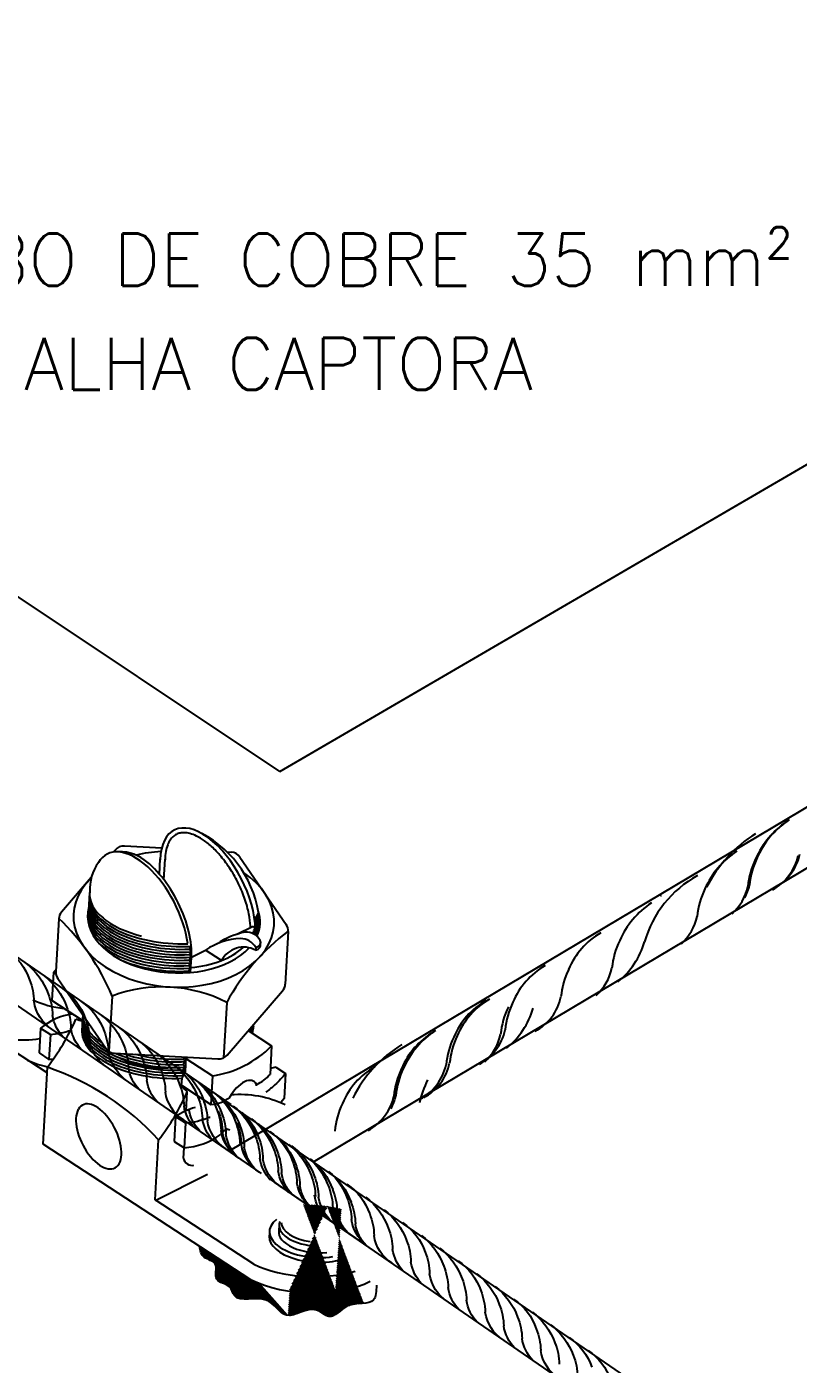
# Paper-space layout 'Layout4' of a CAD drawing. Header units: millimetres. Extents: x 16 to 267, y 19 to 196.
# Drawn here: x 98.89 to 103.89, y 164.33 to 172.99 of the extents above; entities that cross this region are included whole.
import ezdxf
from ezdxf.enums import TextEntityAlignment as Align

# ---------------------------------------------------------------- set-up
doc = ezdxf.new("R2010")
doc.units = ezdxf.units.MM
doc.layers.get('0').update_dxf_attribs({"lineweight": 25})
for name, color, linetype in [('C01', 1, 'Continuous'), ('C02', 42, 'Continuous'), ('C025', 42, 'Continuous'), ('C03', 7, 'Continuous')]:
    doc.layers.add(name, color=color, linetype=linetype)
doc.styles.add('80CL', font='romans.shx', dxfattribs={"height": 2})
pattern_1 = [(47.7096218, (952.151353, 518.6631554), (-0.00560435386, 0.005097849504), [])]

psp = doc.layouts.new('Layout4')

# ---------------------------------------------------------------- hatches: boundary and pattern name
at = {"layer": 'C01'}
h = psp.add_hatch(dxfattribs=at)
h.set_pattern_fill('ANSI31', color=256, scale=0.060609, angle=174.85002, style=0)
h.set_pattern_definition(pattern_1)
edge = h.paths.add_edge_path()
edge.add_line((100.8924, 164.8049), (100.9101, 164.6616))
edge.add_spline(control_points=[(100.9101, 164.6616), (100.8891, 164.645), (100.8457, 164.6148), (100.7445, 164.7253), (100.6402, 164.6392), (100.5861, 164.6412)], knot_values=[2.756984, 2.756984, 2.756984, 2.756984, 3.368252, 4.120728, 5.634216, 5.634216, 5.634216, 5.634216], degree=3, periodic=0)
edge.add_line((100.5861, 164.6412), (100.597, 164.8132))
edge.add_ellipse((100.7311, 165.0792), major_axis=(-0.5483, 0.0304), ratio=0.509483, start_angle=251.29049, end_angle=282.53435, ccw=False)
h = psp.add_hatch(dxfattribs=at)
h.set_pattern_fill('ANSI31', color=256, scale=0.060609, angle=174.85002, style=0)
h.set_pattern_definition(pattern_1)
edge = h.paths.add_edge_path()
edge.add_line((101.033, 164.833), (101.0752, 164.7207))
edge.add_spline(control_points=[(101.0752, 164.7207), (101.0421, 164.7177), (100.9768, 164.7179), (100.9285, 164.6762), (100.9101, 164.6616)], knot_values=[1.43073, 1.43073, 1.43073, 1.43073, 2.219528, 2.756984, 2.756984, 2.756984, 2.756984], degree=3, periodic=0)
edge.add_line((100.9101, 164.6616), (100.8924, 164.8049))
edge.add_ellipse((100.7311, 165.0792), major_axis=(-0.5483, 0.0304), ratio=0.509483, start_angle=234.99117, end_angle=251.29049, ccw=False)

# ---------------------------------------------------------------- linework, layer by layer
psp.add_line((100.3552, 166.1453), (100.3552, 166.1453))
psp.add_line((100.3552, 166.1453), (100.3552, 166.1453))
for p, q in [((100.0994, 164.9889), (100.0117, 165.0872)), ((100.0798, 164.9995), (100.0139, 165.0734)), ((100.0628, 165.0072), (100.0178, 165.0577)), ((100.3249, 164.7473), (100.0292, 165.0791)), ((100.3346, 164.7478), (100.0535, 165.0632)), ((100.3443, 164.7483), (100.0778, 165.0473)), ((100.0416, 165.0196), (100.0284, 165.0344)), ((100.3539, 164.7489), (100.1021, 165.0314)), ((100.315, 164.7469), (100.1141, 164.9725)), ((100.3049, 164.7469), (100.1182, 164.9564)), ((100.3636, 164.7494), (100.1264, 165.0155)), ((100.3735, 164.7497), (100.1507, 164.9996)), ((100.3834, 164.75), (100.175, 164.9837)), ((100.3938, 164.7497), (100.1994, 164.9678)), ((100.1614, 164.851), (100.1169, 164.901)), ((100.1774, 164.8445), (100.117, 164.9123)), ((100.1966, 164.8343), (100.1176, 164.923)), ((100.2835, 164.7482), (100.1182, 164.9336)), ((100.1449, 164.8582), (100.1183, 164.888)), ((100.2945, 164.7472), (100.1186, 164.9446)), ((100.4043, 164.7493), (100.2237, 164.9519)), ((100.4158, 164.7478), (100.248, 164.9361)), ((100.4279, 164.7455), (100.2723, 164.9202)), ((100.4417, 164.7415), (100.2966, 164.9043)), ((100.4598, 164.7325), (100.3209, 164.8884)), ((100.4964, 164.7028), (100.3448, 164.873)), ((100.2711, 164.7507), (100.2172, 164.8112)), ((100.2558, 164.7565), (100.2287, 164.7869)), ((100.551, 164.653), (100.3623, 164.8647)), ((100.5687, 164.6446), (100.379, 164.8573)), ((100.5816, 164.6415), (100.395, 164.8508))]:
    psp.add_line(p, q, dxfattribs=at)
for centre, radius, start, end in [((104.1357, 167.3677), 0.573, 123.58923, 155.99613), ((104.1463, 167.3773), 0.573, 123.58923, 155.99613), ((104.0748, 167.0222), 0.8741, 121.9412, 153.19501), ((103.8074, 167.1736), 0.573, 123.58923, 155.99613), ((104.0838, 167.3728), 0.5238, 154.20387, 174.63869), ((104.0945, 167.3824), 0.5238, 154.20387, 174.63869), ((103.5566, 167.6971), 0.3398, 298.86346, 347.36062), ((103.5672, 167.7067), 0.3398, 298.86346, 347.36062), ((103.5822, 166.8638), 0.7178, 118.92702, 163.94529), ((103.7556, 167.1788), 0.5238, 154.20387, 174.63869), ((103.2307, 167.4961), 0.3398, 312.36799, 347.36062), ((103.2414, 167.5057), 0.3398, 332.33968, 347.36062), ((103.2549, 166.8389), 0.5724, 123.58923, 155.99613), ((103.2479, 166.9329), 0.4947, 120.00951, 120.31525), ((102.9025, 167.3021), 0.3398, 312.36799, 347.36062), ((102.8574, 166.694), 0.4942, 120.00951, 157.27903), ((103.2031, 166.844), 0.5233, 154.20387, 174.63869), ((102.3854, 167.2133), 0.529, 309.35822, 343.41864), ((102.4963, 166.4809), 0.4942, 120.00951, 157.27903), ((102.8728, 166.6571), 0.5233, 154.20387, 174.63869), ((102.3509, 166.9672), 0.3395, 312.36799, 347.36062), ((99.1924, 167.2388), 0.6099, 244.67624, 264.38562), ((102.1365, 166.2641), 0.4942, 120.00951, 157.27903), ((102.0205, 166.7803), 0.3395, 298.86346, 347.36062), ((102.1139, 166.2541), 0.4947, 120.00951, 157.27903), ((102.4822, 166.4141), 0.5233, 154.20387, 174.63869), ((102.5116, 166.4441), 0.5233, 154.20387, 174.63869), ((101.6644, 166.7834), 0.529, 309.35822, 343.41864), ((98.87, 167.0372), 0.6099, 244.67624, 280.14736), ((101.7753, 166.051), 0.4942, 120.00951, 157.27903), ((101.8552, 166.0111), 0.573, 123.58923, 155.99613), ((102.1292, 166.2172), 0.5238, 154.20387, 174.63869), ((102.1518, 166.2272), 0.5233, 154.20387, 174.63869), ((101.6594, 166.5672), 0.3395, 298.86346, 347.36062), ((101.6299, 166.5373), 0.3395, 312.36799, 347.36062), ((101.7837, 165.6559), 0.8741, 121.9412, 153.19501), ((99.1581, 166.8483), 0.6099, 244.67624, 257.62738), ((99.7769, 166.9005), 0.6546, 244.95842, 278.95771), ((101.2761, 166.3405), 0.3398, 298.86346, 347.36062), ((101.2996, 166.3504), 0.3395, 298.86346, 347.36062), ((99.4237, 166.0064), 0.5242, 22.30914, 23.0576), ((101.3929, 165.8242), 0.4947, 120.00951, 157.27903), ((101.7906, 166.0141), 0.5233, 154.20387, 174.63869), ((101.8034, 166.0162), 0.5238, 154.20387, 174.63869), ((102.162, 165.8426), 0.7483, 154.20387, 166.37375), ((100.273, 165.3946), 0.6786, 64.37206, 95.04786), ((101.4083, 165.7873), 0.5238, 154.20387, 174.63869), ((100.9384, 166.1373), 0.3395, 298.86346, 347.36062), ((100.9503, 166.1395), 0.3398, 332.33968, 347.36062), ((99.9887, 165.1998), 0.6786, 71.27522, 73.28198)]:
    psp.add_arc(centre, radius, start, end, dxfattribs=at)
for centre, start_param, end_param in [((99.8517, 167.3339), -0.080951, 1.750011), ((99.8526, 167.3517), 0, 1.198297), ((99.8467, 167.2449), -0.069442, 1.801604), ((99.8477, 167.2627), -0.069442, 1.776687), ((99.8487, 167.2805), -0.069442, 1.799511), ((99.8497, 167.2983), -0.069442, 1.775822), ((99.8507, 167.3161), -0.069442, 1.790806), ((99.8438, 167.1915), -0.069442, 1.776196), ((99.8448, 167.2093), -0.069442, 1.802199), ((99.8457, 167.2271), -0.069442, 1.777021), ((99.8517, 167.3339), 2.793246, 2.954838), ((99.8507, 167.3161), 2.810761, 2.978933), ((99.8497, 167.2983), 2.821407, 3.005872), ((99.8487, 167.2805), 2.82911, 3.033291), ((99.8477, 167.2627), 2.844033, 3.061758), ((99.8492, 167.2319), 2.829496, 3.01018), ((99.8502, 167.2496), 2.82911, 3.006963), ((99.8448, 167.2093), 2.874607, 3.064029), ((99.8428, 167.1737), 0.509617, 1.801693), ((99.8438, 167.1915), 2.922988, 2.981561), ((99.8418, 167.1559), 0.933017, 1.776481), ((99.8043, 166.4795), -0.069442, 1.776404), ((99.8063, 166.5151), -0.084808, 1.776285), ((99.8053, 166.4972), -0.069442, 1.795385), ((99.8073, 166.5328), -0.063361, 1.802319), ((99.8083, 166.5507), -0.031896, 0.778325), ((99.8093, 166.5684), 0.031775, 0.717535), ((99.8103, 166.5863), 2.863257, 3.017639), ((99.8093, 166.5684), 2.916017, 3.072351), ((99.8083, 166.5507), 2.9666, 3.13369), ((99.8034, 166.4616), -0.069442, 1.766799), ((99.8034, 166.4616), -0.069442, 1.766799), ((99.8083, 166.5507), 0.937211, 1.7767), ((99.8093, 166.5684), 1.057649, 1.801228), ((99.8103, 166.5863), 1.200274, 1.775937)]:
    psp.add_ellipse(centre, major_axis=(-0.5541, 0.0307), ratio=0.509483, start_param=start_param, end_param=end_param, dxfattribs=at)
at = {"layer": 'C01', "extrusion": (0, 0, -1)}
for centre, major_axis, ratio, start_param, end_param in [((98.5512, 166.694), (-0.2464, 0.2891), 1, 1.299531, 1.950007), ((98.6176, 166.5759), (-0.2854, 0.3349), 1, 1.362009, 1.927616), ((98.5375, 166.6666), (0.3061, 0.2609), 1, 0.325539, 0.682194), ((98.7363, 166.494), (-0.2854, 0.3349), 1, 1.362009, 1.927616), ((98.6576, 166.5771), (-0.2609, 0.3061), 1, 1.896336, 2.25299), ((98.9109, 166.4458), (-0.2464, 0.2891), 1, 1.299531, 1.950007), ((99.1976, 166.7152), (-0.1693, 0.1986), 1, 4.421122, 5.267557), ((98.7763, 166.4951), (0.3061, 0.2609), 1, 0.325539, 0.682194), ((99.0333, 166.3615), (-0.2464, 0.2891), 1, 1.299531, 1.950007), ((99.3177, 166.6257), (-0.1693, 0.1986), 1, 4.65682, 5.267557), ((98.8972, 166.4184), (-0.2609, 0.3061), 1, 1.896336, 2.25299), ((99.109, 166.2368), (-0.2854, 0.3349), 1, 1.362009, 1.927616), ((99.4364, 166.5438), (-0.1693, 0.1986), 1, 4.65682, 5.267557), ((99.5573, 166.4671), (0.1986, 0.1693), 1, 2.850325, 3.69676), ((99.0195, 166.3341), (-0.2609, 0.3061), 1, 1.896336, 2.25299), ((99.2276, 166.1549), (0.3349, 0.2854), 1, -0.208787, 0.35682), ((99.6889, 166.3762), (-0.2029, 0.2028), 0.90598, 4.520165, 5.329192), ((99.1489, 166.238), (-0.2609, 0.3061), 1, 1.896336, 2.25299), ((99.4022, 166.1068), (-0.2464, 0.2891), 1, 1.299531, 1.950007), ((99.2676, 166.1561), (-0.2609, 0.3061), 1, 1.896336, 2.25299), ((99.4687, 165.9887), (-0.2854, 0.3349), 1, 1.362009, 1.927616), ((99.5873, 165.9067), (-0.2854, 0.3349), 1, 1.362009, 1.927616), ((99.8091, 166.2867), (0.1986, 0.1693), 1, 3.086024, 3.69676), ((99.3885, 166.0793), (0.3061, 0.2609), 1, 0.325539, 0.682194), ((99.6741, 165.922), (0.2891, 0.2464), 1, -0.130172, 0.379211), ((99.7619, 165.8586), (-0.2464, 0.2891), 1, 1.299531, 1.950007), ((99.9277, 166.2047), (0.1986, 0.1693), 1, 3.086024, 3.69676), ((100.0486, 166.128), (-0.1693, 0.1986), 1, 4.421122, 5.267557), ((99.5086, 165.9898), (-0.2609, 0.3061), 1, 1.896336, 2.25299), ((99.7406, 165.8039), (-0.2854, 0.3349), 1, 1.440113, 1.927616), ((99.8843, 165.7743), (-0.2464, 0.2891), 1, 1.299531, 1.950007), ((100.1688, 166.0385), (-0.1693, 0.1986), 1, 4.65682, 5.267557), ((99.6273, 165.9079), (0.3061, 0.2609), 1, 0.325539, 0.682194), ((99.6604, 165.8946), (0.3061, 0.2609), 1, 0.325539, 0.682194), ((99.8592, 165.722), (0.3349, 0.2854), 1, -0.135087, 0.35682), ((100.0159, 165.6834), (-0.2464, 0.2891), 1, 1.299531, 1.950007), ((99.96, 165.6496), (-0.2854, 0.3349), 1, 1.362009, 1.927616), ((100.1996, 166.02), (0.1986, 0.1693), 1, 3.086024, 3.69676), ((100.2874, 165.9566), (-0.1693, 0.1986), 1, 4.65682, 5.267557), ((99.7482, 165.8312), (-0.2609, 0.3061), 1, 1.896336, 2.25299), ((99.7589, 165.817), (-0.2609, 0.3061), 1, 1.896336, 2.25299), ((99.7805, 165.8051), (-0.2609, 0.3061), 1, 1.896336, 2.25299), ((100.0338, 165.6739), (-0.2464, 0.2891), 1, 1.427533, 1.950007), ((100.0787, 165.5677), (0.3349, 0.2854), 1, -0.208787, 0.35682), ((100.3205, 165.9433), (-0.1693, 0.1986), 1, 4.421122, 5.267557), ((100.4083, 165.8798), (0.1986, 0.1693), 1, 2.850325, 3.69676), ((100.4191, 165.8657), (0.1986, 0.1693), 1, 3.086024, 3.69676), ((99.8706, 165.7468), (-0.2609, 0.3061), 1, 1.896336, 2.25299), ((99.8798, 165.7403), (0.3061, 0.2609), 1, 0.325539, 0.682194), ((99.8992, 165.7232), (0.3061, 0.2609), 1, 0.325539, 0.682194), ((100.1003, 165.5558), (0.3349, 0.2854), 1, -0.14195, 0.35682), ((100.2533, 165.5195), (-0.2464, 0.2891), 1, 1.299531, 1.950007), ((100.4406, 165.8538), (0.1986, 0.1693), 1, 3.086024, 3.69676), ((100.54, 165.7889), (0.1986, 0.1693), 1, 2.850325, 3.69676), ((100.5593, 165.7718), (0.1986, 0.1693), 1, 3.086024, 3.69676), ((100, 165.6508), (-0.2609, 0.3061), 1, 1.896336, 2.25299), ((100.0201, 165.6464), (0.3061, 0.2609), 1, 0.325539, 0.682194), ((100.2189, 165.4738), (0.3349, 0.2854), 1, -0.146778, 0.35682), ((100.3197, 165.4014), (-0.2854, 0.3349), 1, 1.362009, 1.927616), ((100.3935, 165.4257), (0.2891, 0.2464), 1, -0.271265, 0.379211), ((100.6601, 165.6994), (0.1986, 0.1693), 1, 3.086024, 3.69676), ((100.6802, 165.6951), (-0.1693, 0.1986), 1, 4.421122, 5.267557), ((100.1186, 165.5688), (-0.2609, 0.3061), 1, 1.896336, 2.25299), ((100.1402, 165.5569), (-0.2609, 0.3061), 1, 1.896336, 2.25299), ((100.46, 165.3076), (0.3349, 0.2854), 1, -0.208787, 0.35682), ((100.7788, 165.6175), (0.1986, 0.1693), 1, 3.086024, 3.69676), ((100.8003, 165.6056), (0.1986, 0.1693), 1, 3.086024, 3.69676), ((100.2395, 165.4921), (0.3061, 0.2609), 1, 0.325539, 0.682194), ((100.2589, 165.475), (0.3061, 0.2609), 1, 0.325539, 0.682194), ((100.4321, 165.329), (-0.2854, 0.3349), 1, 1.482843, 1.927616), ((100.5786, 165.2257), (-0.2854, 0.3349), 1, 1.362009, 1.927616), ((100.8996, 165.5408), (-0.1693, 0.1986), 1, 4.421122, 5.267557), ((100.919, 165.5237), (-0.1693, 0.1986), 1, 4.65682, 5.267557), ((100.3597, 165.4026), (-0.2609, 0.3061), 1, 1.896336, 2.25299), ((100.3798, 165.3983), (0.3061, 0.2609), 1, 0.325539, 0.682194), ((100.4721, 165.3301), (0.3061, 0.2609), 1, 0.325539, 0.682194), ((100.6067, 165.2808), (0.2891, 0.2464), 1, -0.087282, 0.379211), ((100.7532, 165.1775), (-0.2464, 0.2891), 1, 1.299531, 1.950007), ((101.0136, 165.4607), (0.1986, 0.1693), 1, 3.086024, 3.69676), ((101.0399, 165.4469), (-0.1693, 0.1986), 1, 4.421122, 5.267557), ((100.4999, 165.3088), (0.3061, 0.2609), 1, 0.325539, 0.682194), ((100.593, 165.2534), (-0.2609, 0.3061), 1, 1.896336, 2.25299), ((100.8196, 165.0594), (-0.2854, 0.3349), 1, 1.362009, 1.927616), ((101.1322, 165.3788), (-0.1693, 0.1986), 1, 4.65682, 5.267557), ((101.16, 165.3574), (0.1986, 0.1693), 1, 3.086024, 3.69676), ((100.6186, 165.2268), (0.3061, 0.2609), 1, 0.325539, 0.682194), ((100.7395, 165.1501), (-0.2609, 0.3061), 1, 1.896336, 2.25299), ((100.9383, 164.9775), (-0.2854, 0.3349), 1, 1.362009, 1.927616), ((101.2531, 165.302), (-0.0938, 0.2474), 0.985763, 4.210726, 4.921072), ((101.2787, 165.2755), (-0.1693, 0.1986), 1, 4.65682, 5.267557), ((101.1129, 164.9294), (-0.2464, 0.2891), 1, 1.299531, 1.950007), ((101.3996, 165.1988), (0.1986, 0.1693), 1, 2.850325, 3.69676), ((100.8596, 165.0606), (0.3061, 0.2609), 1, 0.325539, 0.682194), ((100.9783, 164.9787), (-0.2609, 0.3061), 1, 1.896336, 2.25299), ((101.1793, 164.8112), (-0.2854, 0.3349), 1, 1.362009, 1.927616), ((101.5197, 165.1092), (-0.1693, 0.1986), 1, 4.65682, 5.267557), ((101.0992, 164.9019), (-0.2609, 0.3061), 1, 1.896336, 2.25299), ((101.298, 164.7293), (-0.2854, 0.3349), 1, 1.362009, 1.927616), ((101.6384, 165.0273), (0.1986, 0.1693), 1, 3.086024, 3.69676), ((101.2193, 164.8124), (0.3061, 0.2609), 1, 0.325539, 0.682194), ((101.4726, 164.6812), (0.2891, 0.2464), 1, -0.271265, 0.379211), ((101.7593, 164.9506), (0.1986, 0.1693), 1, 2.850325, 3.69676), ((101.338, 164.7305), (-0.2609, 0.3061), 1, 1.896336, 2.25299), ((101.539, 164.5631), (-0.2854, 0.3349), 1, 1.362009, 1.927616), ((101.8794, 164.8611), (-0.1693, 0.1986), 1, 4.65682, 5.267557), ((101.4589, 164.6537), (0.3061, 0.2609), 1, 0.325539, 0.682194), ((101.6577, 164.4811), (0.3349, 0.2854), 1, -0.208787, 0.35682), ((101.9981, 164.7791), (0.1986, 0.1693), 1, 3.086024, 3.69676), ((101.579, 164.5642), (-0.2609, 0.3061), 1, 1.896336, 2.25299), ((101.8323, 164.433), (-0.2464, 0.2891), 1, 1.299531, 1.950007), ((102.119, 164.7024), (0.1986, 0.1693), 1, 2.850325, 3.69676), ((101.6977, 164.4823), (-0.2609, 0.3061), 1, 1.896336, 2.25299), ((101.8987, 164.3149), (-0.2854, 0.3349), 1, 1.362009, 1.927616), ((102.2391, 164.6129), (0.1986, 0.1693), 1, 3.086024, 3.69676), ((101.8186, 164.4056), (0.3061, 0.2609), 1, 0.325539, 0.682194), ((102.0174, 164.233), (-0.2854, 0.3349), 1, 1.362009, 1.927616), ((102.3578, 164.531), (0.1986, 0.1693), 1, 3.086024, 3.69676), ((101.9387, 164.3161), (-0.2609, 0.3061), 1, 1.896336, 2.25299), ((102.192, 164.1848), (-0.2464, 0.2891), 1, 1.299531, 1.950007), ((102.4787, 164.4542), (-0.1693, 0.1986), 1, 4.421122, 5.267557), ((102.0574, 164.2341), (0.3061, 0.2609), 1, 0.325539, 0.682194), ((102.3144, 164.1005), (-0.2464, 0.2891), 1, 1.299531, 1.950007)]:
    psp.add_ellipse(centre, major_axis=major_axis, ratio=ratio, start_param=start_param, end_param=end_param, dxfattribs=at)
at = {"layer": 'C01'}
psp.add_open_spline([(101.1573, 164.8381), (101.1559, 164.8004), (101.1522, 164.6959), (100.966, 164.7471), (100.8646, 164.5941), (100.7404, 164.7298), (100.5664, 164.5732), (100.4557, 164.8047), (100.2429, 164.7068), (100.2133, 164.849), (100.0886, 164.854), (100.1441, 164.9903), (100.0284, 165.0076), (100.0146, 165.0617), (100.0113, 165.0908)], degree=3, knots=[0, 0, 0, 0, 0.385176, 1.067638, 1.620198, 1.982154, 2.766886, 3.414927, 4.242107, 4.491388, 4.879948, 5.273954, 5.603261, 5.920499, 5.920499, 5.920499, 5.920499], dxfattribs=at)
at = {"layer": 'C02'}
for p, q in [((100.201, 165.7074), (119.4787, 177.191)), ((100.7494, 165.6368), (119.4514, 176.7891)), ((100.2169, 166.009), (97.3864, 167.9576)), ((99.7516, 167.4989), (99.7573, 167.6013)), ((99.7805, 167.464), (99.788, 167.5996)), ((99.0239, 166.2133), (97.1135, 167.4677)), ((100.4135, 165.561), (97.9025, 167.2912)), ((100.3988, 167.2096), (100.3948, 167.1365)), ((100.3709, 167.1086), (100.3729, 167.1453)), ((99.9563, 167.0339), (99.9473, 167.0157)), ((99.9583, 166.963), (99.9436, 166.9445)), ((99.9591, 166.9985), (99.9454, 166.9801)), ((99.9454, 166.9801), (99.9583, 166.963)), ((99.9473, 167.0157), (99.9591, 166.9985)), ((99.9544, 166.8918), (99.9395, 166.8733)), ((99.9397, 166.8733), (99.9461, 166.8647)), ((99.9566, 166.9274), (99.9415, 166.9089)), ((99.9415, 166.9089), (99.9544, 166.8918)), ((99.9436, 166.9445), (99.9566, 166.9274)), ((99.953, 166.8657), (99.9568, 166.9341)), ((99.9206, 166.2866), (99.9059, 166.2681)), ((99.9059, 166.2681), (99.9192, 166.251)), ((99.9172, 166.3161), (99.9073, 166.3036)), ((99.9077, 166.3037), (99.9206, 166.2866)), ((99.9225, 166.3158), (99.9174, 166.2237)), ((98.9984, 165.7528), (99.026, 166.2506)), ((99.8959, 166.1788), (99.8932, 166.131)), ((99.9174, 166.2237), (99.8959, 166.1788)), ((99.9135, 166.2152), (99.902, 166.1969)), ((99.902, 166.1969), (99.9033, 166.1942)), ((99.9192, 166.251), (99.904, 166.2325)), ((99.904, 166.2325), (99.9135, 166.2152)), ((99.9246, 165.9684), (99.9315, 166.0907)), ((107.6445, 160.8926), (100.1728, 166.0335)), ((100.3439, 164.8733), (98.9984, 165.7528)), ((99.7248, 165.3906), (99.7464, 165.7798)), ((99.907, 165.6605), (99.9109, 165.7285)), ((99.7246, 165.387), (100.0629, 165.5581)), ((101.0846, 165.1017), (100.46, 165.532)), ((101.0835, 165.1007), (100.4985, 165.5037)), ((100.3632, 164.9734), (99.7248, 165.3906)), ((107.7015, 160.5423), (100.7215, 165.3501)), ((100.5263, 165.227), (100.5242, 165.1893))]:
    psp.add_line(p, q, dxfattribs=at)
for centre, radius, start, end in [((99.6924, 167.1391), 0.71, 5.6983, 61.89183), ((99.4921, 167.3722), 0.2751, 54.14939, 96.27494), ((99.5965, 167.4026), 0.2962, 143.99654, 182.96276), ((97.8317, 167.1724), 1.5086, 322.33756, 336.11555), ((98.6753, 165.0028), 1.6483, 69.47071, 71.03058), ((98.4541, 164.5892), 1.7571, 42.65432, 71.00605), ((98.5521, 166.7015), 1.5086, 322.33756, 336.11555), ((98.6392, 164.9001), 1.7571, 42.65432, 44.4671), ((99.9623, 165.6708), 0.0564, 190.81029, 282.89453)]:
    psp.add_arc(centre, radius, start, end, dxfattribs=at)
for centre, major_axis, ratio, start_param, end_param in [((100.0649, 167.3603), (-0.2183, 0.4266), 0.509483, 3.942773, 7.036742), ((99.6315, 167.2054), (-0.2183, 0.4266), 0.509483, 4.100464, 6.597026), ((99.6318, 167.2068), (-0.2279, 0.4452), 0.529306, 3.818947, 5.448871), ((99.3584, 165.802), (-0.1044, 0.204), 0.509483, 0.328787, 6.597026), ((100.7684, 165.2148), (-0.2415, 0.0139), 0.509483, -0.172871, 1.62405), ((100.7694, 165.2337), (-0.2288, 0.0132), 0.510603, 0.028114, 1.420861), ((100.7659, 165.1717), (-0.2415, 0.0139), 0.509483, -0.043417, 1.891353), ((100.7141, 165.1742), (-0.5483, 0.0304), 0.509483, 0.904807, 2.186452), ((100.7082, 165.0679), (-0.5483, 0.0304), 0.509483, 0.867995, 2.438372)]:
    psp.add_ellipse(centre, major_axis=major_axis, ratio=ratio, start_param=start_param, end_param=end_param, dxfattribs=at)
psp.add_open_spline([(100.3418, 167.1567), (100.3418, 167.168), (100.3367, 167.2233), (100.3149, 167.3158), (100.278, 167.4142), (100.2277, 167.5111), (100.1684, 167.5977), (100.1059, 167.6677), (100.0461, 167.7181), (99.9933, 167.7497), (99.9492, 167.7662), (99.9135, 167.7715), (99.8845, 167.7691), (99.8601, 167.7605), (99.839, 167.7458), (99.8201, 167.7238), (99.8037, 167.6921), (99.7918, 167.6493), (99.7883, 167.6136), (99.7878, 167.5946)], degree=3, knots=[3.942773, 3.942773, 3.942773, 3.942773, 4.152047, 4.373331, 4.607258, 4.841184, 5.075111, 5.298225, 5.504103, 5.689757, 5.855803, 6.005181, 6.14422, 6.28326, 6.422299, 6.561339, 6.707536, 6.872139, 7.036742, 7.036742, 7.036742, 7.036742], dxfattribs=at)
at = {"layer": 'C025'}
for p, q in [((99.4645, 167.6581), (99.4518, 167.6433)), ((99.7666, 167.6702), (99.5245, 167.6836)), ((100.1891, 167.6463), (100.2157, 167.6449)), ((100.2725, 167.6129), (100.5724, 167.1752)), ((99.3103, 167.4792), (99.1178, 167.2559)), ((99.1, 167.2118), (99.0811, 166.8713)), ((100.2537, 167.1121), (100.3536, 167.1626)), ((100.3685, 167.1529), (100.3536, 167.1626)), ((100.5852, 167.1294), (100.5664, 166.789)), ((99.9582, 166.963), (100.0507, 167.0094)), ((100.1537, 166.9422), (100.0507, 167.0094)), ((100.3748, 167.0271), (100.3737, 167.0087)), ((99.0652, 166.8668), (99.055, 166.6826)), ((99.0652, 166.8668), (99.0819, 166.8558)), ((99.0939, 166.8255), (99.4038, 166.3733)), ((99.4447, 166.7116), (99.4249, 166.3529)), ((100.1907, 166.3297), (100.5486, 166.7449)), ((99.254, 166.5525), (99.055, 166.6826)), ((100.1874, 166.6705), (100.1675, 166.3118)), ((98.9812, 166.5043), (98.9723, 166.3433)), ((98.9812, 166.5043), (99.0452, 166.4625)), ((99.0452, 166.4625), (99.0363, 166.3014)), ((100.3266, 166.4875), (100.4783, 166.3883)), ((98.9723, 166.3433), (99.0363, 166.3014)), ((99.4606, 166.3414), (100.1307, 166.3042)), ((100.4783, 166.3883), (100.4681, 166.2042)), ((99.922, 166.3067), (100.0943, 166.1941)), ((100.0943, 166.1941), (100.0841, 166.01)), ((100.5048, 166.2517), (100.5688, 166.2099)), ((100.5688, 166.2099), (100.5599, 166.0488)), ((99.8934, 166.1346), (100.0841, 166.01)), ((100.3795, 166.129), (100.38, 166.1394)), ((100.5599, 166.0488), (100.5395, 166.0241)), ((99.8562, 165.9311), (99.8473, 165.77)), ((99.8562, 165.9311), (99.9202, 165.8893)), ((99.9202, 165.8893), (99.9113, 165.7282)), ((99.8473, 165.77), (99.9113, 165.7282))]:
    psp.add_line(p, q, dxfattribs=at)
for centre, radius, start, end in [((99.5204, 167.6099), 0.0738, 86.83019, 139.23671), ((100.2116, 167.5712), 0.0738, 34.42367, 86.83019), ((99.1737, 167.2077), 0.0738, 139.23671, 176.83019), ((98.104, 166.1623), 1.4489, 22.28015, 46.5672), ((100.406, 166.6308), 0.5048, 101.2721, 123.84744), ((101.4592, 165.9765), 1.4489, 127.09318, 151.38023), ((100.3142, 167.0255), 0.1007, 27.964, 93.90027), ((100.5116, 167.1335), 0.0738, 356.83019, 34.42367), ((100.2964, 166.6476), 0.4374, 92.51377, 124.17452), ((100.2747, 166.9688), 0.1158, 30.21855, 88.74522), ((100.2965, 166.8668), 0.1616, 61.44769, 152.17198), ((99.5542, 166.3767), 0.6924, 133.02352, 134.93528), ((99.1548, 166.8672), 0.0738, 176.83019, 214.42367), ((100.4927, 166.7931), 0.0738, 319.23671, 356.83019), ((99.7698, 165.8555), 0.9158, 62.87144, 110.78894), ((99.2581, 166.1549), 0.4459, 98.97838, 128.40031), ((99.0066, 166.9563), 0.4953, 274.46751, 290.24101), ((99.4647, 166.415), 0.0738, 214.42367, 266.83019), ((99.9893, 166.8785), 0.6924, 278.7251, 314.93528), ((98.9977, 166.7953), 0.4953, 274.46751, 277.89985), ((100.1348, 166.3779), 0.0738, 266.83019, 319.23671), ((100.2947, 166.3475), 0.2249, 292.16154, 320.42273), ((100.6003, 165.8944), 0.3699, 104.96149, 110.60914), ((100.0751, 166.2226), 0.2129, 272.41655, 308.14389), ((100.1096, 165.5483), 0.4591, 105.94873, 123.50916), ((99.8816, 166.3831), 0.4953, 274.46751, 292.59108), ((100.0548, 166.342), 0.4166, 272.34711, 273.49652), ((100.4389, 165.5524), 0.3917, 129.54444, 138.4313), ((99.8802, 166.1841), 0.4569, 273.9058, 305.5525)]:
    psp.add_arc(centre, radius, start, end, dxfattribs=at)
for centre, major_axis, ratio, start_param, end_param in [((99.8448, 167.2093), (-0.6498, 0.036), 0.675841, -1.405155, -1.149207), ((99.8448, 167.2093), (-0.6498, 0.036), 0.675841, -0.563361, 3.982752), ((99.8448, 167.2097), (-0.558, 0.0309), 0.622287, -0.134409, 2.669254), ((99.8448, 167.2097), (-0.558, 0.0309), 0.622287, 2.905812, 3.383908), ((99.8448, 167.2097), (-0.5274, 0.0292), 0.598456, 2.934325, 3.052271), ((100.327, 167.0436), (-0.0797, 0.0045), 0.509483, 2.225509, 3.37668), ((100.328, 167.062), (-0.0797, 0.0045), 0.509483, 2.225509, 3.514547), ((99.8448, 167.2097), (-0.5274, 0.0292), 0.598456, 1.813596, 2.620475), ((100.2819, 166.0334), (0.0819, 0.1253), 0.509483, -0.321168, 1.727498), ((100.7659, 165.1717), (-0.3019, 0.0174), 0.509483, -0.527556, 1.970417), ((100.7641, 165.1407), (-0.3019, 0.0174), 0.509483, -0.10731, 2.104937)]:
    psp.add_ellipse(centre, major_axis=major_axis, ratio=ratio, start_param=start_param, end_param=end_param, dxfattribs=at)
psp.add_open_spline([(100.5688, 166.2099), (100.5467, 166.1845), (100.508, 166.14), (100.4613, 166.1042), (100.4412, 166.0888)], degree=3, knots=[0, 0, 0, 0, 0.03356854, 0.05875373, 0.05875373, 0.05875373, 0.05875373], dxfattribs=at)
at = {"layer": 'C03'}
for q in [(123.1149, 181.345), (90.1641, 175.0976)]:
    psp.add_line((100.5311, 168.166), q, dxfattribs=at)

# ---------------------------------------------------------------- texts
at = {"layer": 'C03', "style": '80CL'}
for s, p in [('CABO DE COBRE 35 mm²', (103.8507, 171.3156)), ('DA MALHA CAPTORA', (102.1718, 170.6406))]:
    psp.add_text(s, height=0.3375, dxfattribs=at).set_placement(p, align=Align.RIGHT)

doc.saveas('drawing.dxf')
